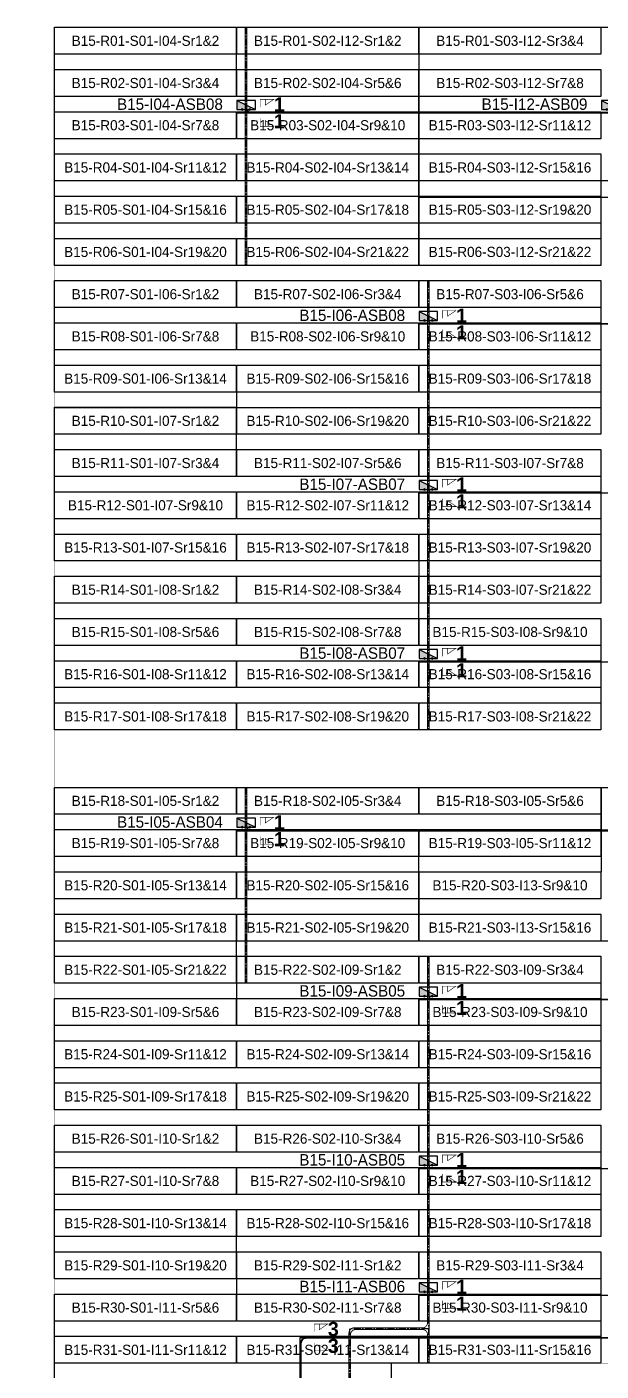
# Model space of a CAD drawing. Header units: metres. Extents: x 531263 to 531754, y 2674954 to 2675327.
# Drawn here: x 531263.4 to 531365.4, y 2675087.9 to 2675326.7 of the extents above; entities that cross this region are included whole.
import ezdxf
from ezdxf.enums import TextEntityAlignment as Align

# ---------------------------------------------------------------- set-up
doc = ezdxf.new("R2010")
doc.units = ezdxf.units.M
doc.header["$MEASUREMENT"] = 0
doc.linetypes.add('CENTER', pattern=[2, 1.25, -0.25, 0.25, -0.25])
doc.layers.add('Boundary-12.5 MW Block', color=6, linetype='Continuous', lineweight=9)
doc.layers.add('PILE', color=1, linetype='Continuous', lineweight=15)
for name, color, linetype in [('DC Trench BL-15', 114, 'Continuous'), ('E-Inverter Grouping', 2, 'Continuous'), ('Inverter Block-15', 7, 'Continuous'), ('LT Cable(AG) INV to LT Panel BL-15', 2, 'Continuous'), ('Messenger Wire Block-14 (Master Path)', 30, 'Continuous'), ('Messenger Wire Block-14 (MW Path)', 191, 'Continuous'), ('MMS Table Block-15', 8, 'Continuous'), ('Plan Line - DC', 40, 'Continuous'), ('Section Marking BL-15', 2, 'Continuous')]:
    doc.layers.add(name, color=color, linetype=linetype)
doc.styles.add('BoldTextStyle', font='arialbd.ttf')
doc.styles.get("Standard").update_dxf_attribs({"font": 'Adani Regular.ttf'})

# ---------------------------------------------------------------- blocks, each defined once
blk = doc.blocks.new('MMS Table (32.292 x 4.788)')
at = {"color": 0}
blk.add_lwpolyline([(0, -0.002), (0, 4.786), (32.292, 4.786), (32.292, -0.002)], close=True, dxfattribs=at)
at = {"color": 7}
blk.add_attdef('ID1', text='', height=1.8, dxfattribs=at).set_placement((16.146, 2.392), align=Align.MIDDLE_CENTER)
blk = doc.blocks.new('Inverter Block')
h = blk.add_hatch(color=0)
h.dxf.hatch_style = 1
h.paths.add_polyline_path([(-1.46, 2.27), (-1.46, 0.85), (1.46, 0.85)])
at = {"color": 0}
blk.add_lwpolyline([(1.46, 2.27), (-1.46, 2.27), (-1.46, 0.85), (1.46, 0.85)], close=True, dxfattribs=at)
blk.add_lwpolyline([(-1.46, 2.27), (1.46, 0.85)], dxfattribs=at)
at = {"layer": 'PILE'}
for centre in [(-0.61, 0.85), (0.61, 0.85)]:
    blk.add_circle(centre, 0.156, dxfattribs=at)
at = {"color": 7}
blk.add_attdef('ID', (-1.46, 3.01), '', height=1.8, dxfattribs=at)

msp = doc.modelspace()

# ---------------------------------------------------------------- linework, layer by layer
at = {"layer": 'Boundary-12.5 MW Block', "const_width": 0.05}
msp.add_lwpolyline([(531268.32, 2675326.58), (531754.1, 2675326.58), (531754.1, 2675089.29), (531328.1, 2675089.29), (531328.1, 2674954.29), (531263.42, 2674954.29), (531263.42, 2675086.58), (531268.32, 2675086.58)], close=True, dxfattribs=at)
at = {"layer": 'DC Trench BL-15', "color": 40, "const_width": 0.15}
for points in [[(531302.49, 2675326.58), (531302.19, 2675326.58), (531302.19, 2675284.29), (531302.49, 2675284.29)], [(531334.89, 2675281.58), (531334.59, 2675281.58), (531334.59, 2675201.79), (531334.89, 2675201.79)], [(531302.49, 2675191.58), (531302.19, 2675191.58), (531302.19, 2675156.79), (531302.49, 2675156.79)], [(531302.49, 2675191.58), (531302.19, 2675191.58), (531302.19, 2675156.79), (531302.49, 2675156.79)]]:
    msp.add_lwpolyline(points, close=True, dxfattribs=at)
msp.add_lwpolyline([(531320.92, 2675094.38, -0.414214), (531321.82, 2675095.28), (531333.69, 2675095.28, -0.414214), (531334.59, 2675094.38), (531334.59, 2675089.29), (531334.89, 2675089.29), (531334.89, 2675161.58), (531334.59, 2675161.58), (531334.59, 2675096.48, -0.414214), (531333.69, 2675095.58), (531321.52, 2675095.58, 0.414214), (531320.62, 2675094.68), (531320.62, 2675074.29), (531320.92, 2675074.29)], format="xyb", close=True, dxfattribs=at)
msp.add_lwpolyline([(531320.92, 2675094.38, -0.414214), (531321.82, 2675095.28), (531333.69, 2675095.28, -0.414214), (531334.59, 2675094.38), (531334.59, 2675089.29), (531334.89, 2675089.29), (531334.89, 2675161.58), (531334.59, 2675161.58), (531334.59, 2675096.48, -0.414214), (531333.69, 2675095.58), (531321.52, 2675095.58, 0.414214), (531320.62, 2675094.68), (531320.62, 2675074.29), (531320.92, 2675074.29)], format="xyb", close=True, dxfattribs=at)
at = {"layer": 'E-Inverter Grouping'}
for points in [[(531333, 2675284.29), (531268.32, 2675284.29), (531268.32, 2675326.58), (531300.61, 2675326.58), (531300.61, 2675319.08), (531333, 2675319.08)], [(531397.78, 2675326.58), (531397.78, 2675299.29), (531365.39, 2675299.29), (531365.39, 2675284.29), (531333.1, 2675284.29), (531333.1, 2675321.79), (531300.71, 2675321.79), (531300.71, 2675326.58)], [(531365.39, 2675254.29), (531300.71, 2675254.29), (531300.71, 2675261.79), (531268.32, 2675261.79), (531268.32, 2675281.58), (531365.39, 2675281.58)], [(531365.39, 2675224.29), (531333.1, 2675224.29), (531333.1, 2675231.79), (531268.32, 2675231.79), (531268.32, 2675259.08), (531300.61, 2675259.08), (531300.61, 2675251.58), (531365.39, 2675251.58)], [(531333, 2675221.58), (531365.39, 2675221.58), (531365.39, 2675201.79), (531268.32, 2675201.79), (531268.32, 2675229.08), (531333, 2675229.08)], [(531365.39, 2675191.58), (531365.39, 2675179.29), (531333, 2675179.29), (531333, 2675164.29), (531300.61, 2675164.29), (531300.61, 2675156.79), (531268.32, 2675156.79), (531268.32, 2675191.58)], [(531365.39, 2675134.29), (531268.32, 2675134.29), (531268.32, 2675154.08), (531300.71, 2675154.08), (531300.71, 2675161.58), (531365.39, 2675161.58)], [(531295.81, 2675081.79), (531263.42, 2675081.79), (531263.42, 2675086.58), (531268.32, 2675086.58), (531268.32, 2675101.58), (531300.71, 2675101.58), (531300.71, 2675109.08), (531365.39, 2675109.08), (531365.39, 2675089.29), (531328.1, 2675089.29), (531328.1, 2675074.29), (531295.81, 2675074.29)]]:
    msp.add_lwpolyline(points, close=True, dxfattribs=at)
at = {"layer": 'E-Inverter Grouping', "color": 3}
for points in [[(531430.18, 2675164.29), (531333.1, 2675164.29), (531333.1, 2675176.58), (531365.49, 2675176.58), (531365.49, 2675191.58), (531430.18, 2675191.58)], [(531365.39, 2675131.58), (531365.39, 2675111.79), (531300.61, 2675111.79), (531300.61, 2675104.29), (531268.32, 2675104.29), (531268.32, 2675131.58)]]:
    msp.add_lwpolyline(points, close=True, dxfattribs=at)
at = {"layer": 'LT Cable(AG) INV to LT Panel BL-15'}
for points in [[(531487.71, 2675216.76), (531485.04, 2675216.76, -0.166897), (531484.49, 2675216.95), (531483.03, 2675218.09, 0.103275), (531482.67, 2675218.16), (531476.9, 2675218.16, -0.414214), (531476, 2675219.06), (531476, 2675230.35, -0.031335), (531476.01, 2675230.47), (531476.07, 2675230.94, 0.031335), (531476.07, 2675231.05), (531476.07, 2675310.56, 0.414214), (531475.17, 2675311.46), (531303.25, 2675311.46, -0.414214), (531302.35, 2675312.36), (531302.35, 2675312.69)], [(531487.71, 2675216.68), (531485.02, 2675216.68, -0.167366), (531484.47, 2675216.88), (531483.01, 2675218.01, 0.103275), (531482.65, 2675218.09), (531476.83, 2675218.09, -0.414214), (531475.93, 2675218.99), (531475.93, 2675230.36, -0.031335), (531475.93, 2675230.47), (531475.99, 2675230.94, 0.031335), (531476, 2675231.05), (531476, 2675272.99, 0.414214), (531475.1, 2675273.89), (531335.64, 2675273.89, -0.414214), (531334.74, 2675274.79), (531334.74, 2675275.19)], [(531489.86, 2675216.63), (531485.01, 2675216.63, -0.167683), (531484.45, 2675216.83), (531483, 2675217.96, 0.103275), (531482.64, 2675218.04), (531476.78, 2675218.04, -0.414214), (531475.88, 2675218.94), (531475.88, 2675230.36, -0.031335), (531475.88, 2675230.47), (531475.94, 2675230.95, 0.031335), (531475.95, 2675231.06), (531475.95, 2675242.94, 0.414214), (531475.05, 2675243.84), (531335.64, 2675243.84, -0.414214), (531334.74, 2675244.74), (531334.74, 2675245.19)], [(531489.86, 2675216.58), (531484.99, 2675216.58, -0.168003), (531484.44, 2675216.78), (531482.99, 2675217.91, 0.103275), (531482.63, 2675217.99), (531476.73, 2675217.99, -0.414214), (531475.83, 2675218.89), (531475.83, 2675230.37, -0.031335), (531475.83, 2675230.48), (531475.89, 2675230.95, 0.031335), (531475.9, 2675231.06), (531475.9, 2675235.39, 0.414214), (531475, 2675236.29), (531447.41, 2675236.29, 0.414214), (531446.51, 2675235.39), (531446.51, 2675214.69, -0.414214), (531445.61, 2675213.79), (531335.64, 2675213.79, -0.414214), (531334.74, 2675214.69), (531334.74, 2675215.19)], [(531486.73, 2675215.16), (531485.13, 2675215.16, -0.103741), (531484.77, 2675215.24), (531482.9, 2675216.06, 0.042157), (531482.75, 2675216.07), (531476.91, 2675216.07, 0.414465), (531476.01, 2675215.17), (531476.03, 2675192.73, 0.021432), (531476.04, 2675192.66), (531476.08, 2675192.16, -0.021647), (531476.08, 2675192.08), (531476.08, 2675094.68, -0.414214), (531475.18, 2675093.78), (531312.95, 2675093.78, 0.414214), (531312.05, 2675092.88), (531312.05, 2675057.18, -0.414214), (531311.15, 2675056.28), (531298.35, 2675056.28, -0.414214), (531297.45, 2675057.18), (531297.45, 2675057.69)], [(531486.73, 2675215.14), (531485.13, 2675215.14, -0.103804), (531484.77, 2675215.22), (531482.9, 2675216.04, 0.042157), (531482.75, 2675216.05), (531476.94, 2675216.05, 0.414465), (531476.04, 2675215.15), (531476.06, 2675192.73, 0.021432), (531476.06, 2675192.66), (531476.11, 2675192.16, -0.021647), (531476.11, 2675192.08), (531476.11, 2675094.65, -0.414214), (531475.21, 2675093.75), (531312.98, 2675093.75, 0.414214), (531312.08, 2675092.85), (531312.08, 2675019.65, -0.414214), (531311.18, 2675018.75), (531298.35, 2675018.75, -0.414214), (531297.45, 2675019.65), (531297.45, 2675020.19)], [(531486.73, 2675215.11), (531485.13, 2675215.11, -0.103866), (531484.77, 2675215.19), (531482.9, 2675216.01, 0.042157), (531482.75, 2675216.02), (531476.96, 2675216.02, 0.414465), (531476.06, 2675215.12), (531476.08, 2675192.74, 0.021432), (531476.09, 2675192.66), (531476.13, 2675192.16, -0.021647), (531476.13, 2675192.08), (531476.13, 2675094.63, -0.414214), (531475.23, 2675093.73), (531313, 2675093.73, 0.414214), (531312.1, 2675092.83), (531312.1, 2674974.63, -0.414214), (531311.2, 2674973.73), (531298.35, 2674973.73, -0.414214), (531297.45, 2674974.63), (531297.45, 2674975.19)], [(531490.75, 2675215.34), (531485.16, 2675215.34, -0.103308), (531484.8, 2675215.41), (531482.92, 2675216.24, 0.042157), (531482.77, 2675216.25), (531476.74, 2675216.25, 0.414465), (531475.84, 2675215.35), (531475.86, 2675192.73, 0.021432), (531475.86, 2675192.65), (531475.91, 2675192.15, -0.021647), (531475.91, 2675192.07), (531475.91, 2675184.85, -0.414214), (531475.01, 2675183.95), (531303.25, 2675183.95, -0.414214), (531302.35, 2675184.85), (531302.35, 2675185.19)], [(531488.81, 2675215.29), (531485.15, 2675215.29, -0.103431), (531484.79, 2675215.37), (531482.92, 2675216.19, 0.042157), (531482.76, 2675216.2), (531476.79, 2675216.2, 0.414465), (531475.89, 2675215.3), (531475.91, 2675192.73, 0.021432), (531475.91, 2675192.65), (531475.96, 2675192.15, -0.021647), (531475.96, 2675192.07), (531475.96, 2675154.8, -0.414214), (531475.06, 2675153.9), (531335.64, 2675153.9, -0.414214), (531334.74, 2675154.8), (531334.74, 2675155.19)], [(531488.81, 2675215.24), (531485.14, 2675215.24, -0.103555), (531484.78, 2675215.32), (531482.91, 2675216.14, 0.042157), (531482.76, 2675216.15), (531476.84, 2675216.15, 0.414465), (531475.94, 2675215.25), (531475.96, 2675192.73, 0.021432), (531475.96, 2675192.65), (531476.01, 2675192.15, -0.021647), (531476.01, 2675192.08), (531476.01, 2675124.75, -0.414214), (531475.11, 2675123.85), (531335.64, 2675123.85, -0.414214), (531334.74, 2675124.75), (531334.74, 2675125.19)], [(531486.73, 2675215.19), (531485.14, 2675215.19, -0.103679), (531484.78, 2675215.27), (531482.91, 2675216.09, 0.042157), (531482.76, 2675216.1), (531476.89, 2675216.1, 0.414465), (531475.99, 2675215.2), (531476.01, 2675192.73, 0.021432), (531476.01, 2675192.66), (531476.06, 2675192.16, -0.021647), (531476.06, 2675192.08), (531476.06, 2675102.2, -0.414214), (531475.16, 2675101.3), (531335.64, 2675101.3, -0.414214), (531334.74, 2675102.2), (531334.74, 2675102.69)]]:
    msp.add_lwpolyline(points, format="xyb", dxfattribs=at)
at = {"layer": 'Messenger Wire Block-14 (Master Path)'}
for points in [[(531300.71, 2675311.38), (531475.99, 2675311.38)], [(531333.1, 2675296.38), (531475.99, 2675296.38)], [(531333.1, 2675273.88), (531475.99, 2675273.88)], [(531333.1, 2675243.88), (531475.99, 2675243.88)], [(531333.1, 2675213.88), (531446.42, 2675213.88)], [(531300.71, 2675183.88), (531475.98, 2675183.88)], [(531333.1, 2675153.88), (531475.98, 2675153.88)], [(531333.1, 2675123.88), (531475.98, 2675123.88)], [(531333.1, 2675101.38), (531475.98, 2675101.38)], [(531311.95, 2675093.88), (531475.98, 2675093.88)], [(531311.95, 2674973.88), (531311.95, 2675093.88)]]:
    msp.add_lwpolyline(points, dxfattribs=at)
at = {"layer": 'Messenger Wire Block-14 (MW Path)', "const_width": 0.1}
for points in [[(531300.71, 2675311.38), (531475.99, 2675311.38)], [(531333.1, 2675296.38), (531475.99, 2675296.38)], [(531333.1, 2675273.88), (531475.99, 2675273.88)], [(531333.1, 2675243.88), (531475.99, 2675243.88)], [(531333.1, 2675213.88), (531446.42, 2675213.88)], [(531300.71, 2675183.88), (531475.98, 2675183.88)], [(531333.1, 2675153.88), (531475.98, 2675153.88)], [(531333.1, 2675123.88), (531475.98, 2675123.88)], [(531333.1, 2675101.38), (531475.98, 2675101.38)], [(531311.95, 2675093.88), (531475.98, 2675093.88)], [(531312.2, 2674973.88), (531312.2, 2675093.88)]]:
    msp.add_lwpolyline(points, dxfattribs=at)
at = {"layer": 'Plan Line - DC', "color": 6, "linetype": 'CENTER'}
for points in [[(531302.35, 2675326.58), (531302.35, 2675284.29)], [(531334.74, 2675281.58), (531334.74, 2675201.79)], [(531302.35, 2675191.58), (531302.35, 2675156.79)], [(531334.74, 2675161.58), (531334.74, 2675089.29)], [(531320.77, 2675074.29), (531320.77, 2675095.43)], [(531334.74, 2675095.43), (531320.77, 2675095.43)]]:
    msp.add_lwpolyline(points, dxfattribs=at)
at = {"layer": 'Section Marking BL-15', "color": 94, "lineweight": 35, "true_color": 0x00a500, "const_width": 0.1}
for points in [[(531304.85, 2675312.38), (531304.85, 2675313.77), (531307.25, 2675313.77), (531305.77, 2675312.76), (531305.77, 2675313.77)], [(531304.85, 2675310.38), (531304.85, 2675308.99), (531307.25, 2675308.99), (531305.77, 2675310), (531305.77, 2675308.99)], [(531337.24, 2675274.88), (531337.24, 2675276.27), (531339.64, 2675276.27), (531338.16, 2675275.26), (531338.16, 2675276.27)], [(531337.24, 2675272.88), (531337.24, 2675271.49), (531339.64, 2675271.49), (531338.16, 2675272.5), (531338.16, 2675271.49)], [(531337.24, 2675244.88), (531337.24, 2675246.27), (531339.64, 2675246.27), (531338.16, 2675245.26), (531338.16, 2675246.27)], [(531337.24, 2675242.88), (531337.24, 2675241.49), (531339.64, 2675241.49), (531338.16, 2675242.5), (531338.16, 2675241.49)], [(531337.24, 2675214.88), (531337.24, 2675216.27), (531339.64, 2675216.27), (531338.16, 2675215.26), (531338.16, 2675216.27)], [(531337.24, 2675212.88), (531337.24, 2675211.49), (531339.64, 2675211.49), (531338.16, 2675212.5), (531338.16, 2675211.49)], [(531304.85, 2675184.88), (531304.85, 2675186.27), (531307.25, 2675186.27), (531305.77, 2675185.26), (531305.77, 2675186.27)], [(531304.85, 2675182.88), (531304.85, 2675181.49), (531307.25, 2675181.49), (531305.77, 2675182.5), (531305.77, 2675181.49)], [(531337.24, 2675154.88), (531337.24, 2675156.27), (531339.64, 2675156.27), (531338.16, 2675155.26), (531338.16, 2675156.27)], [(531337.24, 2675152.88), (531337.24, 2675151.49), (531339.64, 2675151.49), (531338.16, 2675152.5), (531338.16, 2675151.49)], [(531337.24, 2675124.88), (531337.24, 2675126.27), (531339.64, 2675126.27), (531338.16, 2675125.26), (531338.16, 2675126.27)], [(531337.24, 2675122.88), (531337.24, 2675121.49), (531339.64, 2675121.49), (531338.16, 2675122.5), (531338.16, 2675121.49)], [(531337.24, 2675102.38), (531337.24, 2675103.77), (531339.64, 2675103.77), (531338.16, 2675102.76), (531338.16, 2675103.77)], [(531337.24, 2675100.38), (531337.24, 2675098.99), (531339.64, 2675098.99), (531338.16, 2675100), (531338.16, 2675098.99)], [(531314.45, 2675094.88), (531314.45, 2675096.27), (531316.85, 2675096.27), (531315.37, 2675095.26), (531315.37, 2675096.27)], [(531314.45, 2675092.88), (531314.45, 2675091.49), (531316.85, 2675091.49), (531315.37, 2675092.5), (531315.37, 2675091.49)]]:
    msp.add_lwpolyline(points, dxfattribs=at)

# ---------------------------------------------------------------- block references
at = {"layer": 'Inverter Block-15'}
ref = msp.add_blockref('Inverter Block', (531302.35, 2675311.03), dxfattribs=dict(at, xscale=1.124999999976148, yscale=1.124999999976148, zscale=1.124999999976148))
ref.add_attrib('ID', 'B15-I04-ASB08', (531279.41, 2675311.91), dxfattribs={"layer": '0', "color": 7, "height": 2.025})
ref = msp.add_blockref('Inverter Block', (531367.13, 2675311.03), dxfattribs=dict(at, xscale=1.124999999976148, yscale=1.124999999976148, zscale=1.124999999976148))
ref.add_attrib('ID', 'B15-I12-ASB09', (531344.19, 2675311.91), dxfattribs={"layer": '0', "color": 7, "height": 2.025})
ref = msp.add_blockref('Inverter Block', (531334.74, 2675273.53), dxfattribs=dict(at, xscale=1.124999999976148, yscale=1.124999999976148, zscale=1.124999999976148))
ref.add_attrib('ID', 'B15-I06-ASB08', (531311.8, 2675274.41), dxfattribs={"layer": '0', "color": 7, "height": 2.025})
ref = msp.add_blockref('Inverter Block', (531334.74, 2675243.53), dxfattribs=dict(at, xscale=1.124999999976148, yscale=1.124999999976148, zscale=1.124999999976148))
ref.add_attrib('ID', 'B15-I07-ASB07', (531311.8, 2675244.41), dxfattribs={"layer": '0', "color": 7, "height": 2.025})
ref = msp.add_blockref('Inverter Block', (531334.74, 2675213.53), dxfattribs=dict(at, xscale=1.124999999976148, yscale=1.124999999976148, zscale=1.124999999976148))
ref.add_attrib('ID', 'B15-I08-ASB07', (531311.8, 2675214.41), dxfattribs={"layer": '0', "color": 7, "height": 2.025})
ref = msp.add_blockref('Inverter Block', (531302.35, 2675183.53), dxfattribs=dict(at, xscale=1.124999999976148, yscale=1.124999999976148, zscale=1.124999999976148))
ref.add_attrib('ID', 'B15-I05-ASB04', (531279.41, 2675184.41), dxfattribs={"layer": '0', "color": 7, "height": 2.025})
ref = msp.add_blockref('Inverter Block', (531334.74, 2675153.53), dxfattribs=dict(at, xscale=1.124999999976148, yscale=1.124999999976148, zscale=1.124999999976148))
ref.add_attrib('ID', 'B15-I09-ASB05', (531311.8, 2675154.41), dxfattribs={"layer": '0', "color": 7, "height": 2.025})
ref = msp.add_blockref('Inverter Block', (531334.74, 2675123.53), dxfattribs=dict(at, xscale=1.124999999976148, yscale=1.124999999976148, zscale=1.124999999976148))
ref.add_attrib('ID', 'B15-I10-ASB05', (531311.8, 2675124.41), dxfattribs={"layer": '0', "color": 7, "height": 2.025})
ref = msp.add_blockref('Inverter Block', (531334.74, 2675101.03), dxfattribs=dict(at, xscale=1.124999999976148, yscale=1.124999999976148, zscale=1.124999999976148))
ref.add_attrib('ID', 'B15-I11-ASB06', (531311.8, 2675101.91), dxfattribs={"layer": '0', "color": 7, "height": 2.025})
at = {"layer": 'MMS Table Block-15'}
for p, values in [((531268.32, 2675321.79), {'ID1': 'B15-R01-S01-I04-Sr1&2'}), ((531300.71, 2675321.79), {'ID1': 'B15-R01-S02-I12-Sr1&2'}), ((531333.1, 2675321.79), {'ID1': 'B15-R01-S03-I12-Sr3&4'}), ((531268.32, 2675314.29), {'ID1': 'B15-R02-S01-I04-Sr3&4'}), ((531300.71, 2675314.29), {'ID1': 'B15-R02-S02-I04-Sr5&6'}), ((531333.1, 2675314.29), {'ID1': 'B15-R02-S03-I12-Sr7&8'}), ((531268.32, 2675306.79), {'ID1': 'B15-R03-S01-I04-Sr7&8'}), ((531300.71, 2675306.79), {'ID1': 'B15-R03-S02-I04-Sr9&10'}), ((531333.1, 2675306.79), {'ID1': 'B15-R03-S03-I12-Sr11&12'}), ((531268.32, 2675299.29), {'ID1': 'B15-R04-S01-I04-Sr11&12'}), ((531300.71, 2675299.29), {'ID1': 'B15-R04-S02-I04-Sr13&14'}), ((531333.1, 2675299.29), {'ID1': 'B15-R04-S03-I12-Sr15&16'}), ((531268.32, 2675291.79), {'ID1': 'B15-R05-S01-I04-Sr15&16'}), ((531300.71, 2675291.79), {'ID1': 'B15-R05-S02-I04-Sr17&18'}), ((531333.1, 2675291.79), {'ID1': 'B15-R05-S03-I12-Sr19&20'}), ((531268.32, 2675284.29), {'ID1': 'B15-R06-S01-I04-Sr19&20'}), ((531300.71, 2675284.29), {'ID1': 'B15-R06-S02-I04-Sr21&22'}), ((531333.1, 2675284.29), {'ID1': 'B15-R06-S03-I12-Sr21&22'}), ((531268.32, 2675276.79), {'ID1': 'B15-R07-S01-I06-Sr1&2'}), ((531300.71, 2675276.79), {'ID1': 'B15-R07-S02-I06-Sr3&4'}), ((531333.1, 2675276.79), {'ID1': 'B15-R07-S03-I06-Sr5&6'}), ((531268.32, 2675269.29), {'ID1': 'B15-R08-S01-I06-Sr7&8'}), ((531300.71, 2675269.29), {'ID1': 'B15-R08-S02-I06-Sr9&10'}), ((531333.1, 2675269.29), {'ID1': 'B15-R08-S03-I06-Sr11&12'}), ((531268.32, 2675261.79), {'ID1': 'B15-R09-S01-I06-Sr13&14'}), ((531300.71, 2675261.79), {'ID1': 'B15-R09-S02-I06-Sr15&16'}), ((531333.1, 2675261.79), {'ID1': 'B15-R09-S03-I06-Sr17&18'}), ((531268.32, 2675254.29), {'ID1': 'B15-R10-S01-I07-Sr1&2'}), ((531300.71, 2675254.29), {'ID1': 'B15-R10-S02-I06-Sr19&20'}), ((531333.1, 2675254.29), {'ID1': 'B15-R10-S03-I06-Sr21&22'}), ((531268.32, 2675246.79), {'ID1': 'B15-R11-S01-I07-Sr3&4'}), ((531300.71, 2675246.79), {'ID1': 'B15-R11-S02-I07-Sr5&6'}), ((531333.1, 2675246.79), {'ID1': 'B15-R11-S03-I07-Sr7&8'}), ((531268.32, 2675239.29), {'ID1': 'B15-R12-S01-I07-Sr9&10'}), ((531300.71, 2675239.29), {'ID1': 'B15-R12-S02-I07-Sr11&12'}), ((531333.1, 2675239.29), {'ID1': 'B15-R12-S03-I07-Sr13&14'}), ((531268.32, 2675231.79), {'ID1': 'B15-R13-S01-I07-Sr15&16'}), ((531300.71, 2675231.79), {'ID1': 'B15-R13-S02-I07-Sr17&18'}), ((531333.1, 2675231.79), {'ID1': 'B15-R13-S03-I07-Sr19&20'}), ((531268.32, 2675224.29), {'ID1': 'B15-R14-S01-I08-Sr1&2'}), ((531300.71, 2675224.29), {'ID1': 'B15-R14-S02-I08-Sr3&4'}), ((531333.1, 2675224.29), {'ID1': 'B15-R14-S03-I07-Sr21&22'}), ((531268.32, 2675216.79), {'ID1': 'B15-R15-S01-I08-Sr5&6'}), ((531300.71, 2675216.79), {'ID1': 'B15-R15-S02-I08-Sr7&8'}), ((531333.1, 2675216.79), {'ID1': 'B15-R15-S03-I08-Sr9&10'}), ((531268.32, 2675209.29), {'ID1': 'B15-R16-S01-I08-Sr11&12'}), ((531300.71, 2675209.29), {'ID1': 'B15-R16-S02-I08-Sr13&14'}), ((531333.1, 2675209.29), {'ID1': 'B15-R16-S03-I08-Sr15&16'}), ((531268.32, 2675201.79), {'ID1': 'B15-R17-S01-I08-Sr17&18'}), ((531300.71, 2675201.79), {'ID1': 'B15-R17-S02-I08-Sr19&20'}), ((531333.1, 2675201.79), {'ID1': 'B15-R17-S03-I08-Sr21&22'}), ((531268.32, 2675186.79), {'ID1': 'B15-R18-S01-I05-Sr1&2'}), ((531300.71, 2675186.79), {'ID1': 'B15-R18-S02-I05-Sr3&4'}), ((531333.1, 2675186.79), {'ID1': 'B15-R18-S03-I05-Sr5&6'}), ((531268.32, 2675179.29), {'ID1': 'B15-R19-S01-I05-Sr7&8'}), ((531300.71, 2675179.29), {'ID1': 'B15-R19-S02-I05-Sr9&10'}), ((531333.1, 2675179.29), {'ID1': 'B15-R19-S03-I05-Sr11&12'}), ((531268.32, 2675171.79), {'ID1': 'B15-R20-S01-I05-Sr13&14'}), ((531300.71, 2675171.79), {'ID1': 'B15-R20-S02-I05-Sr15&16'}), ((531333.1, 2675171.79), {'ID1': 'B15-R20-S03-I13-Sr9&10'}), ((531268.32, 2675164.29), {'ID1': 'B15-R21-S01-I05-Sr17&18'}), ((531300.71, 2675164.29), {'ID1': 'B15-R21-S02-I05-Sr19&20'}), ((531333.1, 2675164.29), {'ID1': 'B15-R21-S03-I13-Sr15&16'}), ((531268.32, 2675156.79), {'ID1': 'B15-R22-S01-I05-Sr21&22'}), ((531300.71, 2675156.79), {'ID1': 'B15-R22-S02-I09-Sr1&2'}), ((531333.1, 2675156.79), {'ID1': 'B15-R22-S03-I09-Sr3&4'}), ((531268.32, 2675149.29), {'ID1': 'B15-R23-S01-I09-Sr5&6'}), ((531300.71, 2675149.29), {'ID1': 'B15-R23-S02-I09-Sr7&8'}), ((531333.1, 2675149.29), {'ID1': 'B15-R23-S03-I09-Sr9&10'}), ((531268.32, 2675141.79), {'ID1': 'B15-R24-S01-I09-Sr11&12'}), ((531300.71, 2675141.79), {'ID1': 'B15-R24-S02-I09-Sr13&14'}), ((531333.1, 2675141.79), {'ID1': 'B15-R24-S03-I09-Sr15&16'}), ((531268.32, 2675134.29), {'ID1': 'B15-R25-S01-I09-Sr17&18'}), ((531300.71, 2675134.29), {'ID1': 'B15-R25-S02-I09-Sr19&20'}), ((531333.1, 2675134.29), {'ID1': 'B15-R25-S03-I09-Sr21&22'}), ((531268.32, 2675126.79), {'ID1': 'B15-R26-S01-I10-Sr1&2'}), ((531300.71, 2675126.79), {'ID1': 'B15-R26-S02-I10-Sr3&4'}), ((531333.1, 2675126.79), {'ID1': 'B15-R26-S03-I10-Sr5&6'}), ((531268.32, 2675119.29), {'ID1': 'B15-R27-S01-I10-Sr7&8'}), ((531300.71, 2675119.29), {'ID1': 'B15-R27-S02-I10-Sr9&10'}), ((531333.1, 2675119.29), {'ID1': 'B15-R27-S03-I10-Sr11&12'}), ((531268.32, 2675111.79), {'ID1': 'B15-R28-S01-I10-Sr13&14'}), ((531300.71, 2675111.79), {'ID1': 'B15-R28-S02-I10-Sr15&16'}), ((531333.1, 2675111.79), {'ID1': 'B15-R28-S03-I10-Sr17&18'}), ((531268.32, 2675104.29), {'ID1': 'B15-R29-S01-I10-Sr19&20'}), ((531300.71, 2675104.29), {'ID1': 'B15-R29-S02-I11-Sr1&2'}), ((531333.1, 2675104.29), {'ID1': 'B15-R29-S03-I11-Sr3&4'}), ((531268.32, 2675096.79), {'ID1': 'B15-R30-S01-I11-Sr5&6'}), ((531300.71, 2675096.79), {'ID1': 'B15-R30-S02-I11-Sr7&8'}), ((531333.1, 2675096.79), {'ID1': 'B15-R30-S03-I11-Sr9&10'}), ((531268.32, 2675089.29), {'ID1': 'B15-R31-S01-I11-Sr11&12'}), ((531300.71, 2675089.29), {'ID1': 'B15-R31-S02-I11-Sr13&14'}), ((531333.1, 2675089.29), {'ID1': 'B15-R31-S03-I11-Sr15&16'})]:
    msp.add_blockref('MMS Table (32.292 x 4.788)', p, dxfattribs=at).add_auto_attribs(values)

# ---------------------------------------------------------------- texts
at = {"layer": 'Section Marking BL-15', "color": 94, "true_color": 0x00a500, "style": 'BoldTextStyle'}
for s, p in [('1', (531308.25, 2675312.88)), ('1', (531308.25, 2675309.88)), ('1', (531340.64, 2675275.38)), ('1', (531340.64, 2675272.38)), ('1', (531340.64, 2675245.38)), ('1', (531340.64, 2675242.38)), ('1', (531340.64, 2675215.38)), ('1', (531340.64, 2675212.38)), ('1', (531308.25, 2675185.38)), ('1', (531308.25, 2675182.38)), ('1', (531340.64, 2675155.38)), ('1', (531340.64, 2675152.38)), ('1', (531340.64, 2675125.38)), ('1', (531340.64, 2675122.38)), ('1', (531340.64, 2675102.88)), ('1', (531340.64, 2675099.88)), ('3', (531317.85, 2675095.38)), ('3', (531317.85, 2675092.38))]:
    msp.add_text(s, height=2.5, dxfattribs=at).set_placement(p, align=Align.MIDDLE_CENTER)

doc.saveas('drawing.dxf')
